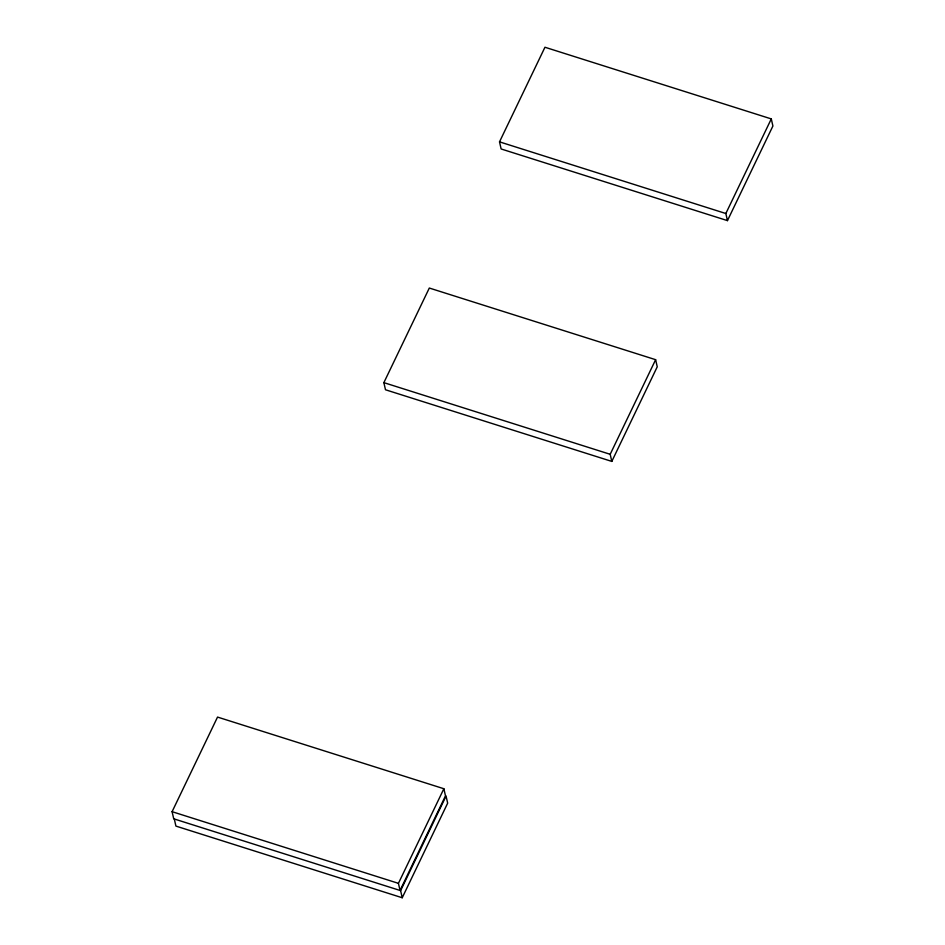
<?xml version="1.0" encoding="UTF-8"?>
<svg xmlns="http://www.w3.org/2000/svg" width="945" height="945" viewBox="0 0 945 945"><rect width="100%" height="100%" fill="white"/><g stroke="black" fill="none" stroke-linecap="round" stroke-linejoin="round"><path stroke-width="1.42" d="M174.293 818.984L175.912 826.095L402.227 897.75L400.621 890.639L173.715 818.795L172.096 811.684L217.539 717.078L443.866 788.732L445.485 795.844L400.042 890.45L398.424 883.339L443.866 788.732M383.871 382.642L429.313 288.036L655.629 359.691L657.247 366.802L611.805 461.408L385.489 389.765L383.871 382.642L610.186 454.297L611.805 461.408M499.515 141.856L544.958 47.25L771.285 118.905L772.904 126.016L727.461 220.622L501.133 148.967L499.515 141.856L725.843 213.511L727.461 220.622M400.621 890.639L446.052 796.033L447.67 803.144L402.227 897.75M610.186 454.297L655.629 359.691M725.843 213.511L771.285 118.905M172.096 811.684L398.424 883.339"/></g></svg>
